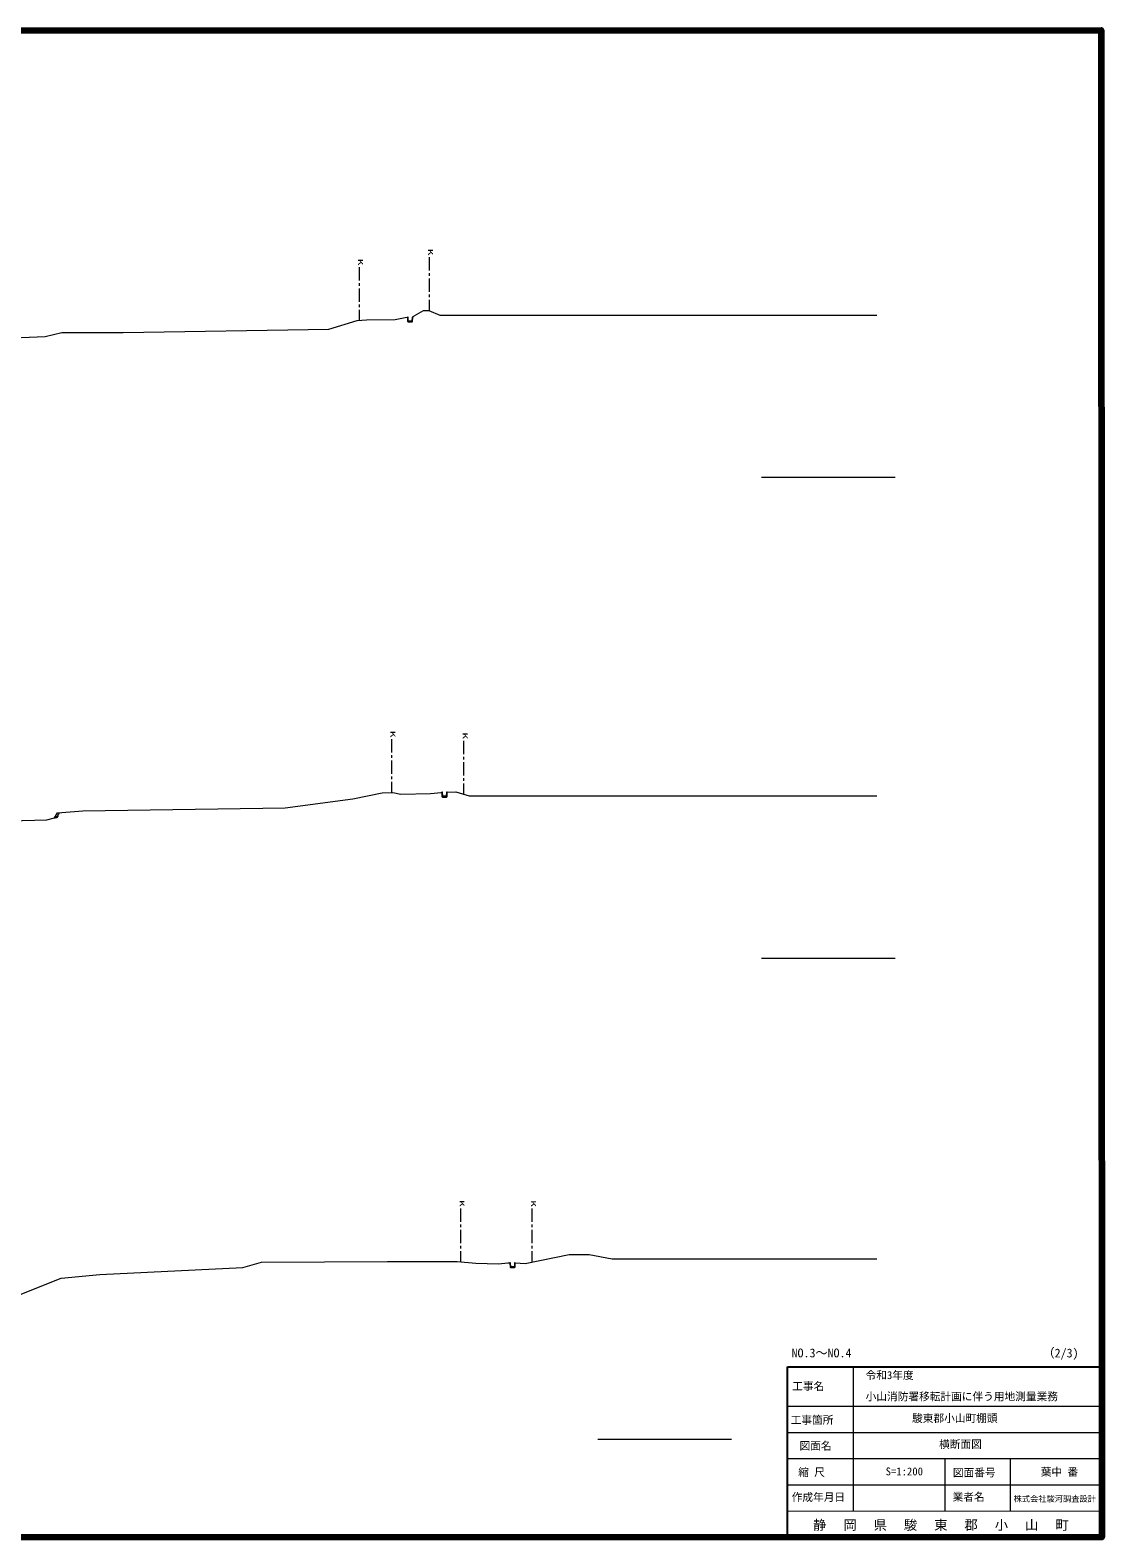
# Model space of a CAD drawing. Units: millimetres, scale not verified. Extents: x -76769 to 85470, y 350604 to 463460.
# Drawn here: x 5240 to 85470, y 350604 to 463460 of the extents above; entities that cross this region are included whole.
import ezdxf
from ezdxf.enums import TextEntityAlignment as Align

# ---------------------------------------------------------------- set-up
doc = ezdxf.new("R2010")
doc.units = ezdxf.units.MM
doc.header["$LTSCALE"] = 200
doc.linetypes.add('USER1', pattern=[8, 5, -1, 1, -1])
for name, color, linetype, lineweight in [('4', 7, 'Continuous', 13), ('地盤線', 7, 'Continuous', 13), ('汎用Layer', 7, 'Continuous', 13), ('現況構造物', 7, 'Continuous', 13), ('ＤＬ', 7, 'Continuous', 13)]:
    doc.layers.add(name, color=color, linetype=linetype, lineweight=lineweight)
for name, color, linetype in [('D-TTL-TXT', 7, 'Continuous'), ('図枠', 7, 'Continuous'), ('ｾﾝﾀｰ－測点', 7, 'Continuous')]:
    doc.layers.add(name, color=color, linetype=linetype)
doc.styles.add('@ＭＳ ゴシック', font='')
doc.styles.add('ＭＳ ゴシック', font='')
doc.styles.get('@ＭＳ ゴシック').set_extended_font_data('@MS Gothic')
doc.styles.get('ＭＳ ゴシック').set_extended_font_data('MS Gothic')

msp = doc.modelspace()

# ---------------------------------------------------------------- linework, layer by layer
at = {"layer": '4', "lineweight": 25}
for p, q in [((61947.1, 350651.8), (61942.7, 363393.2)), ((61942.7, 363393.2), (85465.3, 363393.2)), ((61947.1, 350651.8), (85469.7, 350660))]:
    msp.add_line(p, q, dxfattribs=at)
at = {"layer": '4'}
for p, q in [((66843.3, 363394.9), (66847, 352613.7)), ((61943.7, 360452.8), (85466.3, 360461)), ((61944.4, 358492.6), (85467, 358500.8)), ((61945.1, 356532.4), (85467.7, 356540.6)), ((73706.3, 356536.5), (73707.6, 352616.1)), ((78606.7, 356538.2), (78608, 352617.8)), ((61945.8, 354572.2), (85468.4, 354580.4)), ((61946.4, 352612), (85469, 352620.2))]:
    msp.add_line(p, q, dxfattribs=at)
at = {"layer": '4', "lineweight": 140}
msp.add_lwpolyline([(-76730.3, 350603.8), (-76769.3, 463403.8), (85430.7, 463460), (85469.7, 350660)], close=True, dxfattribs=at)
at = {"layer": '地盤線'}
for p, q in [((34000, 442080), (34690, 442480)), ((34690, 442480), (35090, 442480)), ((35090, 442480), (35900, 442130)), ((27610, 441080), (29730, 441720)), ((29730, 441720), (30410, 441770)), ((30410, 441770), (32560, 441790)), ((32560, 441790), (33320, 441960)), ((33320, 441960), (33480, 441980)), ((33880, 441980), (34000, 442080)), ((1640, 440320), (6360, 440530)), ((6360, 440530), (7600, 440840)), ((7600, 440840), (12200, 440830)), ((12200, 440830), (27610, 441080)), ((29400, 405930), (31600, 406380)), ((31600, 406380), (32400, 406390)), ((32400, 406390), (33000, 406280)), ((33000, 406280), (35200, 406320)), ((35200, 406320), (36000, 406390)), ((36000, 406390), (36060, 406410)), ((36460, 406410), (37100, 406450)), ((37100, 406450), (38100, 406140)), ((9180, 405030), (24330, 405250)), ((24330, 405250), (29400, 405930)), ((0, 404194), (6480, 404350)), ((6480, 404350), (7060, 404510)), ((7060, 404510), (7280, 404870)), ((7280, 404870), (9180, 405030)), ((42300, 371150), (45600, 371820)), ((45600, 371820), (47100, 371820)), ((47100, 371820), (48800, 371490)), ((7570, 370030), (10460, 370320)), ((10460, 370320), (21160, 370830)), ((21160, 370830), (22570, 371230)), ((22570, 371230), (32000, 371280)), ((32000, 371280), (37200, 371280)), ((37200, 371280), (38600, 371170)), ((38600, 371170), (40300, 371110)), ((40300, 371110), (41000, 371180)), ((41000, 371180), (41160, 371190)), ((41560, 371190), (42300, 371150)), ((4120, 368660), (7570, 370030))]:
    msp.add_line(p, q, dxfattribs=at)
at = {"layer": '汎用Layer', "color": 5, "linetype": 'USER1'}
for p, q in [((35101, 446475.2), (35101, 442475.2)), ((29860, 445729.6), (29860, 441729.6)), ((32279, 410388.5), (32279, 406388.5)), ((37684, 410269), (37684, 406269)), ((37454, 375260), (37454, 371260)), ((42801, 375251.7), (42801, 371251.7))]:
    msp.add_line(p, q, dxfattribs=at)
at = {"layer": '汎用Layer'}
for p, q in [((35900, 442130), (68614.8, 442130)), ((38100, 406140), (68614.8, 406140)), ((48800, 371490), (68614.8, 371490))]:
    msp.add_line(p, q, dxfattribs=at)
for points in [[(7257.5, 404584.9), (7257.8, 404527.4), (7223.5, 404503.3), (7107.3, 404478.4), (7060, 404510)], [(7289.1, 404708.2), (7313.4, 404675.7), (7325.1, 404624.6), (7284.2, 404593.1), (7234.5, 404577.8), (7177.5, 404581.4), (7139.5, 404607.8), (7125.9, 404617.9)], [(7280, 404870), (7343.3, 404866.5), (7383.5, 404835), (7389.4, 404788.3), (7370.4, 404737.1), (7332.4, 404714.4), (7306.1, 404707.1), (7272.5, 404709.3), (7239.6, 404738.6), (7217.3, 404767.4)]]:
    msp.add_lwpolyline(points, dxfattribs=at)
at = {"layer": '現況構造物'}
for p, q in [((33530, 441980), (33480, 441980)), ((33480, 441980), (33490.7, 441659.3)), ((33490.7, 441659.3), (33530, 441620)), ((33550, 441680), (33530, 441980)), ((33530, 441620), (33830, 441620)), ((33830, 441620), (33530, 441620)), ((33530, 441620), (33830, 441620)), ((33810, 441680), (33550, 441680)), ((33830, 441980), (33810, 441680)), ((33880, 441980), (33830, 441980)), ((33830, 441620), (33869.3, 441659.3)), ((33869.3, 441659.3), (33880, 441980)), ((36110, 406410), (36060, 406410)), ((36060, 406410), (36070.7, 406089.3)), ((36130, 406110), (36110, 406410)), ((36410, 406410), (36390, 406110)), ((36460, 406410), (36410, 406410)), ((36449.3, 406089.3), (36460, 406410)), ((36070.7, 406089.3), (36110, 406050)), ((36110, 406050), (36410, 406050)), ((36410, 406050), (36110, 406050)), ((36110, 406050), (36410, 406050)), ((36390, 406110), (36130, 406110)), ((36410, 406050), (36449.3, 406089.3)), ((41210, 371190), (41160, 371190)), ((41160, 371190), (41170.7, 370869.3)), ((41170.7, 370869.3), (41210, 370830)), ((41230, 370890), (41210, 371190)), ((41210, 370830), (41510, 370830)), ((41510, 370830), (41210, 370830)), ((41210, 370830), (41510, 370830)), ((41490, 370890), (41230, 370890)), ((41510, 371190), (41490, 370890)), ((41560, 371190), (41510, 371190)), ((41510, 370830), (41549.3, 370869.3)), ((41549.3, 370869.3), (41560, 371190))]:
    msp.add_line(p, q, dxfattribs=at)
at = {"layer": 'ＤＬ'}
for p, q in [((60000, 430000), (70000, 430000)), ((60000, 394000), (70000, 394000)), ((47733, 358000), (57733, 358000))]:
    msp.add_line(p, q, dxfattribs=at)

# ---------------------------------------------------------------- texts
at = {"layer": 'D-TTL-TXT', "style": 'ＭＳ ゴシック'}
for s, height, rotation, p in [('工事名', 586.5, 0.02, (62292.7, 361484.4)), ('令和3年度', 586.5, 0.02, (67783.6, 362312.6)), ('小山消防署移転計画に伴う用地測量業務', 586.5, 0.02, (67784.2, 360712.6)), ('工事箇所', 586.5, 0.02, (62175.3, 358957.3)), ('駿東郡小山町棚頭', 586.5, 0.02, (71263, 359084.8)), ('図面名', 586.5, 0.02, (62839.2, 357019.5)), ('横断面図', 586.5, 0.02, (73281.8, 357144)), ('縮 尺', 586.5, 0.02, (62735.9, 355047.1)), ('S=1:200', 586.5, 0.022, (69286.6, 355106.8)), ('図面番号', 586.5, 0.02, (74318.2, 355016.5)), ('葉中 番', 586.5, 0.02, (80897.8, 355065)), ('作成年月日', 586.5, 0.02, (62251.7, 353178.3)), ('業者名', 586.5, 0.02, (74294.7, 353193.9)), ('株式会社駿河調査設計', 439.9, 0.02, (78866.5, 353172.8))]:
    msp.add_text(s, height=height, rotation=rotation, dxfattribs=at).set_placement(p, align=Align.BOTTOM_LEFT)
at = {"layer": '図枠', "insert": (74056.2, 351126.5), "char_height": 725.8, "attachment_point": 8, "style": 'ＭＳ ゴシック'}
msp.add_mtext('\\T2.29;静岡県駿東郡小山町', dxfattribs=at)
at = {"layer": '汎用Layer', "color": 5, "style": '@ＭＳ ゴシック', "width": 2}
for p in [(34924.6, 447094.4), (29683.6, 446348.8), (32102.6, 411007.7), (37507.6, 410888.2), (37277.6, 375879.2), (42624.6, 375870.9)]:
    msp.add_text('K', height=366.6, rotation=270, dxfattribs=at).set_placement(p, align=Align.BOTTOM_LEFT)
at = {"layer": 'ｾﾝﾀｰ－測点', "style": 'ＭＳ ゴシック'}
for s, p in [('NO.3～NO.4', (62239.8, 363915.4)), ('（2/3)', (81033.1, 363910.6))]:
    msp.add_text(s, height=659.8, dxfattribs=at).set_placement(p, align=Align.BOTTOM_LEFT)

doc.saveas('drawing.dxf')
